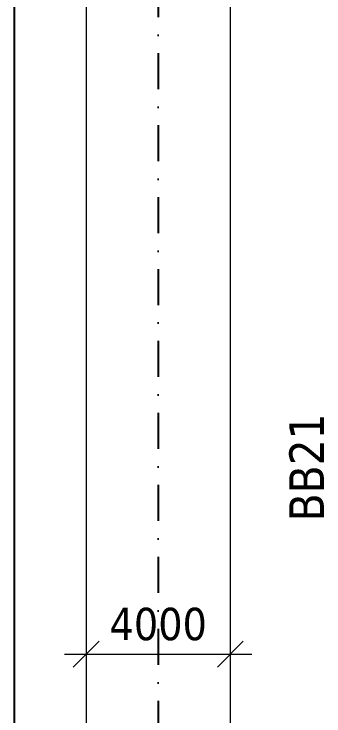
# Model space of a CAD drawing. Header units: millimetres. Extents: x 37084 to 180780, y -153145 to -16322.
# Drawn here: x 37684 to 46282, y -106167 to -86659 of the extents above; entities that cross this region are included whole.
import ezdxf
from ezdxf.enums import TextEntityAlignment as Align

# ---------------------------------------------------------------- set-up
doc = ezdxf.new("R2010")
doc.units = ezdxf.units.MM
doc.header["$MEASUREMENT"] = 0
doc.linetypes.add('DASHDOT', pattern=[1, 0.5, -0.25, 0, -0.25])
doc.linetypes.add('NDK - Tang 2$0$CONTINU', pattern=[0])
for name, color, linetype, lineweight in [('00', 5, 'Continuous', 9), ('00 Hang rao mo rong', 8, 'FENCELINE2', 25), ('0_Kich thuoc', 1, 'Continuous', 20)]:
    doc.layers.add(name, color=color, linetype=linetype, lineweight=lineweight)
doc.layers.add('0_Central_Road', color=7, linetype='Continuous')
doc.layers.add('TEXT', color=255, linetype='Continuous')
doc.styles.add('Tahoma-R', font='tahoma.ttf')
doc.styles.add('Tohama-R', font='tahoma.ttf')
doc.linetypes.add('FENCELINE2', pattern='A,0.25,-0.1,[132,ltypeshp.shx,S=0.1,R=0,X=-0.1,Y=0],-0.1,1', length=1.45)
doc.dimstyles.new('DIM 600', dxfattribs={"dimscale": 600, "dimtxt": 1.5, "dimasz": 1.2, "dimexe": 1.25, "dimexo": 0.6, "dimgap": 0.6, "dimtad": 1, "dimdec": 0, "dimzin": 0, "dimdsep": 46, "dimtxsty": 'Tohama-R', "dimblk": 'OBLIQUE', "dimcen": 0, "dimdle": 1, "dimclrt": 1, "dimadec": 0, "dimazin": 0, "dimtfac": 1, "dimtdec": 0, "dimtmove": 0, "dimatfit": 3, "dimldrblk": 'OBLIQUE', "dimfxl": 1, "dimtolj": 1, "dimtzin": 0, "dimlwd": 18, "dimlwe": 18, "dimarcsym": 0})

# ---------------------------------------------------------------- blocks, each defined once
blk = doc.blocks.new('_OBLIQUE')
at = {"color": 0, "linetype": 'ByBlock', "ltscale": 200}
blk.add_line((-0.5, -0.5), (0.5, 0.5), dxfattribs=at)
blk = doc.blocks.new('*D83')
at = {"layer": '0_Kich thuoc', "color": 0, "linetype": 'NDK - Tang 2$0$CONTINU', "lineweight": 18}
for p, q in [((39684, -103961), (39684, -105197)), ((43684, -103961), (43684, -105197)), ((39084, -104447), (44284, -104447))]:
    blk.add_line(p, q, dxfattribs=at)
at = {"layer": 'Defpoints', "color": 0, "lineweight": 20}
for p in [(39684, -103601), (43684, -103601), (43684, -104447)]:
    blk.add_point(p, dxfattribs=at)
at = {"layer": '0_Kich thuoc', "color": 0, "lineweight": 18, "xscale": 720, "yscale": 720, "zscale": 720, "rotation": 180}
blk.add_blockref('_OBLIQUE', (39684, -104447), dxfattribs=at)
at = {"layer": '0_Kich thuoc', "color": 0, "lineweight": 18, "xscale": 720, "yscale": 720, "zscale": 720}
blk.add_blockref('_OBLIQUE', (43684, -104447), dxfattribs=at)
at = {"layer": '0_Kich thuoc', "color": 1, "insert": (41684, -103619), "char_height": 900, "attachment_point": 5, "style": 'Tahoma-R'}
blk.add_mtext('\\A1;4000', dxfattribs=at)

msp = doc.modelspace()

# ---------------------------------------------------------------- linework, layer by layer
at = {"layer": '00'}
for p, q in [((39683.9, -65744.6, 0), (39683.9, -136844.6, 0)), ((43683.9, -75744.6, 0), (43683.9, -121744.6, 0))]:
    msp.add_line(p, q, dxfattribs=at)
at = {"layer": '00 Hang rao mo rong', "color": 5, "ltscale": 2000}
msp.add_line((37683.9, -31243.6, 0), (37683.9, -152544.6, 0), dxfattribs=at)
at = {"layer": '0_Central_Road', "color": 4, "linetype": 'DASHDOT', "ltscale": 2000}
msp.add_line((41683.9, -75744.6, 0), (41683.9, -122744.6, 0), dxfattribs=at)

# ---------------------------------------------------------------- texts
at = {"layer": 'TEXT', "style": 'Tahoma-R'}
msp.add_text('BB21', height=960, rotation=90, dxfattribs=at).set_placement((45801.6, -99257.9, 0), align=Align.MIDDLE_CENTER)

# ---------------------------------------------------------------- dimensions: what is measured, and where the dimension line sits
at = {"layer": '0_Kich thuoc'}
dim = msp.add_linear_dim(base=(43683.9, -104447.4, 0), p1=(39683.9, -103600.6, 0), p2=(43683.9, -103600.6, 0), dimstyle='DIM 600', override={"dimtxsty": 'Tahoma-R'}, dxfattribs=at)
dim.commit()
dim.dimension.update_dxf_attribs({"geometry": '*D83', "text_midpoint": (41683.9, -103619, 0)})

doc.saveas('drawing.dxf')
